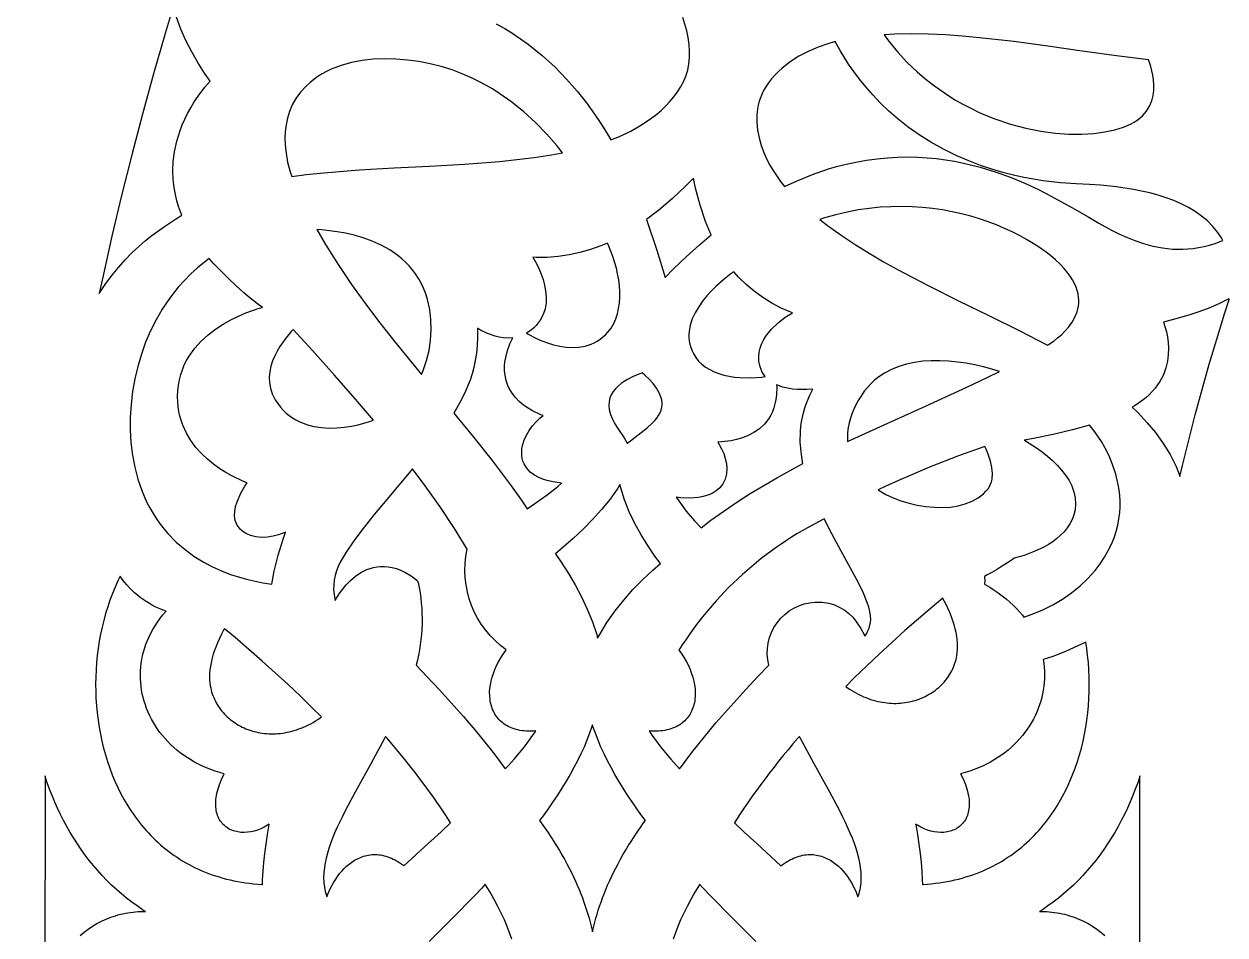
# Model space of a CAD drawing. Extents: x -340 to 340, y -265 to 265.
# Drawn here: x -291.2 to -225.8, y 45.4 to 95 of the extents above; entities that cross this region are included whole.
import ezdxf

# ---------------------------------------------------------------- set-up
doc = ezdxf.new("R2010")
doc.units = 0
doc.layers.add('LAYER_1', color=18, linetype='CONTINUOUS')

msp = doc.modelspace()

# ---------------------------------------------------------------- linework, layer by layer
at = {"layer": 'LAYER_1'}
for points in [[(-340, 65), (-340, -265), (340, -265), (340, 265), (-140, 265, 0.363604)], [(-266.944, 56.946), (-266.629, 56.573), (-266.318, 56.196), (-266.011, 55.815), (-265.708, 55.429), (-265.409, 55.04), (-265.114, 54.646), (-264.968, 54.445), (-264.798, 54.628), (-264.486, 54.978), (-264.194, 55.318), (-263.926, 55.648), (-263.681, 55.966), (-263.459, 56.274), (-263.359, 56.423), (-263.305, 56.507), (-263.44, 56.499), (-263.57, 56.495), (-263.696, 56.496), (-263.819, 56.501), (-263.939, 56.51), (-264.055, 56.524), (-264.168, 56.542), (-264.277, 56.564), (-264.383, 56.591), (-264.485, 56.621), (-264.584, 56.656), (-264.679, 56.694), (-264.771, 56.736), (-264.86, 56.782), (-264.944, 56.832), (-265.025, 56.885), (-265.102, 56.942), (-265.175, 57.002), (-265.244, 57.066), (-265.31, 57.132), (-265.371, 57.202), (-265.429, 57.275), (-265.482, 57.35), (-265.532, 57.428), (-265.577, 57.508), (-265.618, 57.59), (-265.656, 57.675), (-265.689, 57.761), (-265.719, 57.85), (-265.744, 57.94), (-265.766, 58.032), (-265.784, 58.125), (-265.799, 58.222), (-265.816, 58.413), (-265.818, 58.611), (-265.806, 58.812), (-265.78, 59.017), (-265.74, 59.224), (-265.686, 59.433), (-265.618, 59.643), (-265.537, 59.854), (-265.443, 60.065), (-265.335, 60.274), (-265.215, 60.483), (-265.081, 60.689), (-264.934, 60.893), (-264.913, 60.92, -0.300674), (-267.048, 66.407), (-267.74, 67.531), (-268.513, 68.698), (-269.321, 69.843), (-270.009, 70.767), (-271.418, 69.103), (-272.099, 68.283), (-272.699, 67.534), (-273.212, 66.854), (-273.63, 66.241), (-273.948, 65.695), (-274.065, 65.451), (-274.155, 65.223), (-274.227, 64.978), (-274.278, 64.723), (-274.306, 64.462), (-274.31, 64.199), (-274.29, 63.939), (-274.245, 63.685), (-274.225, 63.616), (-274.154, 63.742), (-274.007, 63.968), (-273.832, 64.208), (-273.626, 64.455), (-273.391, 64.697), (-273.125, 64.925), (-272.828, 65.127), (-272.5, 65.293), (-272.144, 65.408), (-271.949, 65.445), (-271.751, 65.465), (-271.546, 65.466), (-271.335, 65.447), (-271.118, 65.408), (-270.897, 65.347), (-270.67, 65.263), (-270.437, 65.154), (-270.092, 64.946), (-269.78, 64.709), (-269.705, 64.59, -0.116204), (-269.82, 60.083), (-269.229, 59.469), (-268.564, 58.763), (-268.234, 58.405), (-267.907, 58.045), (-267.583, 57.682), (-267.262, 57.315)], [(-248.095, 63.523), (-248.081, 63.523), (-247.712, 63.518), (-247.36, 63.463), (-247.039, 63.367), (-246.749, 63.236), (-246.489, 63.076), (-246.259, 62.895), (-246.058, 62.699), (-245.881, 62.493), (-245.608, 62.091), (-245.422, 61.727), (-245.396, 61.661), (-245.307, 61.802), (-245.229, 61.952), (-245.166, 62.107), (-245.118, 62.265), (-245.086, 62.423), (-245.073, 62.58), (-245.081, 62.781), (-245.117, 63.002), (-245.179, 63.245), (-245.266, 63.507), (-245.514, 64.099), (-245.844, 64.765), (-246.697, 66.334), (-247.189, 67.235), (-247.615, 68.045, 0.138756), (-255.517, 60.902), (-255.509, 60.893), (-255.363, 60.689), (-255.229, 60.483), (-255.108, 60.275), (-255.001, 60.065), (-254.906, 59.854), (-254.825, 59.643), (-254.758, 59.433), (-254.704, 59.224), (-254.664, 59.017), (-254.637, 58.813), (-254.625, 58.611), (-254.628, 58.413), (-254.645, 58.222), (-254.659, 58.125), (-254.677, 58.032), (-254.699, 57.94), (-254.725, 57.85), (-254.754, 57.762), (-254.788, 57.675), (-254.825, 57.59), (-254.866, 57.508), (-254.912, 57.428), (-254.961, 57.35), (-255.015, 57.275), (-255.072, 57.202), (-255.134, 57.133), (-255.199, 57.066), (-255.268, 57.003), (-255.342, 56.942), (-255.419, 56.885), (-255.499, 56.832), (-255.584, 56.782), (-255.672, 56.736), (-255.764, 56.694), (-255.859, 56.656), (-255.958, 56.621), (-256.061, 56.591), (-256.167, 56.565), (-256.276, 56.542), (-256.389, 56.524), (-256.505, 56.511), (-256.624, 56.501), (-256.747, 56.496), (-256.874, 56.495), (-257.003, 56.499), (-257.139, 56.507), (-257.085, 56.423), (-256.984, 56.274), (-256.762, 55.966), (-256.517, 55.647), (-256.249, 55.318), (-255.958, 54.978), (-255.645, 54.628), (-255.476, 54.445), (-255.33, 54.646), (-255.035, 55.04), (-254.736, 55.429), (-254.432, 55.815), (-254.125, 56.196), (-253.814, 56.573), (-253.499, 56.946), (-253.181, 57.315), (-252.86, 57.682), (-252.536, 58.045), (-252.209, 58.405), (-251.88, 58.763), (-251.214, 59.469), (-250.622, 60.084, -0.473499)], [(-278.057, 49.842), (-277.992, 50.35), (-277.912, 50.872), (-277.818, 51.409), (-277.813, 51.438), (-277.91, 51.375), (-278.092, 51.273), (-278.276, 51.187), (-278.459, 51.115), (-278.643, 51.06), (-278.825, 51.019), (-279.005, 50.994), (-279.18, 50.984), (-279.269, 50.985), (-279.355, 50.99), (-279.44, 50.999), (-279.524, 51.012), (-279.606, 51.028), (-279.687, 51.049), (-279.766, 51.073), (-279.843, 51.102), (-279.918, 51.135), (-279.991, 51.171), (-280.061, 51.212), (-280.129, 51.257), (-280.194, 51.305), (-280.256, 51.358), (-280.315, 51.415), (-280.371, 51.475), (-280.423, 51.539), (-280.472, 51.607), (-280.517, 51.679), (-280.558, 51.753), (-280.594, 51.832), (-280.627, 51.913), (-280.655, 51.998), (-280.679, 52.085), (-280.698, 52.176), (-280.713, 52.27), (-280.723, 52.366), (-280.729, 52.465), (-280.73, 52.567), (-280.726, 52.671), (-280.717, 52.778), (-280.704, 52.888), (-280.686, 53), (-280.662, 53.115), (-280.634, 53.233), (-280.6, 53.353), (-280.561, 53.475), (-280.517, 53.601), (-280.467, 53.728), (-280.412, 53.859), (-280.352, 53.992), (-280.285, 54.128), (-280.261, 54.174), (-280.512, 54.244), (-280.757, 54.321), (-280.996, 54.406), (-281.228, 54.498), (-281.453, 54.597), (-281.672, 54.703), (-281.885, 54.815), (-282.091, 54.934), (-282.29, 55.059), (-282.482, 55.191), (-282.668, 55.327), (-282.846, 55.47), (-283.018, 55.617), (-283.182, 55.77), (-283.338, 55.928), (-283.488, 56.09), (-283.63, 56.257), (-283.764, 56.428), (-283.891, 56.603), (-284.011, 56.782), (-284.122, 56.965), (-284.226, 57.151), (-284.321, 57.34), (-284.409, 57.532), (-284.489, 57.726), (-284.56, 57.924), (-284.623, 58.123), (-284.678, 58.324), (-284.725, 58.528), (-284.762, 58.733), (-284.792, 58.939), (-284.812, 59.146), (-284.824, 59.354), (-284.827, 59.563), (-284.822, 59.773), (-284.807, 59.982), (-284.783, 60.192), (-284.75, 60.401), (-284.708, 60.61), (-284.657, 60.818), (-284.596, 61.025), (-284.526, 61.231), (-284.447, 61.436), (-284.358, 61.639), (-284.259, 61.84), (-284.151, 62.039), (-284.033, 62.235), (-283.905, 62.429), (-283.768, 62.62), (-283.621, 62.809), (-283.464, 62.993), (-283.434, 63.025, -0.16189), (-285.932, 64.929), (-286.054, 64.679), (-286.208, 64.335), (-286.351, 63.985), (-286.485, 63.628), (-286.608, 63.266), (-286.72, 62.899), (-286.822, 62.527), (-286.914, 62.151), (-286.995, 61.772), (-287.065, 61.389), (-287.125, 61.004), (-287.175, 60.616), (-287.213, 60.227), (-287.241, 59.836), (-287.259, 59.444), (-287.265, 59.052), (-287.261, 58.66), (-287.246, 58.268), (-287.22, 57.877), (-287.183, 57.488), (-287.135, 57.1), (-287.077, 56.715), (-287.007, 56.333), (-286.927, 55.953), (-286.835, 55.578), (-286.733, 55.206), (-286.619, 54.84), (-286.495, 54.478), (-286.359, 54.122), (-286.213, 53.771), (-286.055, 53.427), (-285.887, 53.09), (-285.707, 52.76), (-285.515, 52.438), (-285.416, 52.28), (-285.314, 52.124), (-285.209, 51.971), (-285.101, 51.819), (-284.99, 51.67), (-284.876, 51.523), (-284.76, 51.378), (-284.641, 51.236), (-284.519, 51.096), (-284.394, 50.959), (-284.266, 50.824), (-284.136, 50.692), (-284.003, 50.563), (-283.867, 50.436), (-283.728, 50.313), (-283.586, 50.192), (-283.442, 50.074), (-283.294, 49.959), (-283.144, 49.846), (-282.991, 49.737), (-282.835, 49.631), (-282.676, 49.529), (-282.514, 49.429), (-282.35, 49.333), (-282.182, 49.24), (-282.012, 49.15), (-281.839, 49.064), (-281.662, 48.981), (-281.483, 48.902), (-281.301, 48.826), (-281.116, 48.754), (-280.928, 48.686), (-280.737, 48.621), (-280.544, 48.561), (-280.347, 48.504), (-280.147, 48.451), (-279.944, 48.402), (-279.738, 48.357), (-279.53, 48.316), (-279.318, 48.279), (-279.103, 48.247), (-278.885, 48.219), (-278.664, 48.195), (-278.44, 48.175), (-278.213, 48.16), (-278.183, 48.159), (-278.175, 48.404), (-278.149, 48.869), (-278.11, 49.348)]]:
    msp.add_lwpolyline(points, format="xyb", close=True, dxfattribs=at)
for points in [[(-283.041, 95.926), (-283.483, 94.461), (-284.115, 92.27), (-284.721, 90.072), (-285.3, 87.866), (-285.854, 85.654), (-286.38, 83.436), (-286.88, 81.211), (-287.07, 80.311), (-286.746, 80.807), (-286.391, 81.293), (-286.027, 81.742), (-285.659, 82.156), (-285.289, 82.534), (-284.92, 82.881), (-284.556, 83.196), (-284.198, 83.483), (-283.525, 83.971), (-282.921, 84.363), (-282.567, 84.576), (-282.585, 84.617), (-282.749, 85.052), (-282.839, 85.353), (-282.922, 85.699), (-282.992, 86.09), (-283.04, 86.523), (-283.057, 86.994), (-283.037, 87.5), (-282.972, 88.037), (-282.852, 88.602), (-282.671, 89.189), (-282.554, 89.493), (-282.419, 89.8), (-282.266, 90.111), (-282.092, 90.426), (-281.897, 90.744), (-281.679, 91.065), (-281.319, 91.541), (-281.036, 91.878), (-281.331, 92.307), (-281.695, 92.882), (-282.035, 93.475), (-282.347, 94.085), (-282.626, 94.709), (-282.866, 95.349)], [(-265.458, 94.994), (-264.998, 94.736), (-264.556, 94.465), (-264.131, 94.181), (-263.724, 93.886), (-263.333, 93.583), (-262.958, 93.27), (-262.261, 92.633), (-261.628, 91.982), (-261.06, 91.332), (-260.553, 90.696), (-260.109, 90.084), (-259.724, 89.509), (-259.398, 88.984), (-259.218, 88.673), (-258.753, 88.857), (-258.142, 89.15), (-257.55, 89.489), (-256.986, 89.874), (-256.722, 90.082), (-256.468, 90.301), (-256.228, 90.532), (-256.002, 90.773), (-255.792, 91.024), (-255.599, 91.285), (-255.425, 91.557), (-255.271, 91.837), (-255.136, 92.15), (-255.037, 92.475), (-254.972, 92.812), (-254.939, 93.16), (-254.936, 93.516), (-254.962, 93.879), (-255.014, 94.245), (-255.092, 94.614), (-255.192, 94.982), (-255.312, 95.347)], [(-225.582, 80.034), (-226.094, 79.77), (-226.622, 79.537), (-227.161, 79.333), (-227.708, 79.151), (-228.261, 78.988), (-229.146, 78.76), (-229.046, 78.463), (-228.984, 78.226), (-228.929, 77.957), (-228.888, 77.659), (-228.869, 77.337), (-228.877, 76.994), (-228.921, 76.637), (-229.008, 76.27), (-229.144, 75.897), (-229.337, 75.526), (-229.592, 75.165), (-229.748, 74.985), (-229.919, 74.811), (-230.11, 74.642), (-230.32, 74.477), (-230.687, 74.23), (-230.839, 74.14), (-230.527, 73.828), (-230.041, 73.302), (-229.579, 72.746), (-229.153, 72.161), (-228.775, 71.551), (-228.606, 71.232), (-228.454, 70.909), (-228.32, 70.578), (-228.246, 70.36), (-228.109, 70.949), (-227.768, 72.335), (-227.411, 73.718), (-227.039, 75.096), (-226.65, 76.47), (-226.245, 77.839), (-225.825, 79.204), (-225.553, 80.051)], [(-288.116, 45.385), (-287.897, 45.562), (-287.67, 45.727), (-287.437, 45.88), (-287.197, 46.021), (-286.952, 46.15), (-286.701, 46.265), (-286.445, 46.366), (-286.314, 46.413), (-286.182, 46.455), (-286.05, 46.494), (-285.916, 46.53), (-285.781, 46.562), (-285.644, 46.59), (-285.507, 46.615), (-285.369, 46.636), (-285.23, 46.653), (-285.09, 46.667), (-284.949, 46.677), (-284.807, 46.683), (-284.664, 46.685), (-284.553, 46.684), (-284.709, 46.781), (-285.008, 46.982), (-285.3, 47.192), (-285.585, 47.411), (-285.863, 47.639), (-286.135, 47.876), (-286.399, 48.121), (-286.657, 48.375), (-286.907, 48.636), (-287.151, 48.906), (-287.387, 49.182), (-287.615, 49.466), (-287.837, 49.757), (-288.051, 50.054), (-288.257, 50.358), (-288.456, 50.668), (-288.648, 50.984), (-288.831, 51.305), (-289.008, 51.632), (-289.176, 51.964), (-289.336, 52.301), (-289.489, 52.642), (-289.633, 52.988), (-289.77, 53.338), (-289.898, 53.692), (-290.018, 54.049), (-290.021, 54.059), (-290.022, 42.713)], [(-230.422, 42.713), (-230.422, 54.06), (-230.425, 54.05), (-230.545, 53.693), (-230.673, 53.339), (-230.81, 52.989), (-230.955, 52.643), (-231.107, 52.301), (-231.267, 51.964), (-231.436, 51.632), (-231.612, 51.306), (-231.796, 50.984), (-231.987, 50.668), (-232.186, 50.358), (-232.393, 50.054), (-232.607, 49.757), (-232.828, 49.466), (-233.057, 49.182), (-233.293, 48.906), (-233.536, 48.636), (-233.786, 48.375), (-234.044, 48.121), (-234.308, 47.876), (-234.58, 47.639), (-234.858, 47.411), (-235.143, 47.192), (-235.435, 46.982), (-235.734, 46.781), (-235.89, 46.684), (-235.779, 46.685), (-235.637, 46.683), (-235.495, 46.677), (-235.354, 46.667), (-235.213, 46.653), (-235.074, 46.636), (-234.936, 46.615), (-234.799, 46.59), (-234.663, 46.562), (-234.528, 46.53), (-234.394, 46.494), (-234.261, 46.455), (-234.129, 46.413), (-233.998, 46.366), (-233.742, 46.265), (-233.491, 46.149), (-233.246, 46.021), (-233.006, 45.88), (-232.773, 45.727), (-232.547, 45.561), (-232.327, 45.384)], [(-264.619, 45.185), (-264.736, 45.522), (-264.869, 45.868), (-265.019, 46.223), (-265.187, 46.587), (-265.372, 46.96), (-265.575, 47.341), (-265.797, 47.731), (-266.044, 48.139), (-266.056, 48.164), (-266.251, 47.955), (-266.65, 47.534), (-267.056, 47.113), (-267.468, 46.692), (-268.309, 45.848), (-269.119, 45.052)], [(-251.325, 45.052), (-252.135, 45.848), (-252.975, 46.692), (-253.387, 47.113), (-253.793, 47.534), (-254.192, 47.955), (-254.387, 48.165), (-254.4, 48.139), (-254.646, 47.731), (-254.868, 47.341), (-255.072, 46.96), (-255.257, 46.587), (-255.424, 46.223), (-255.574, 45.868), (-255.707, 45.522), (-255.824, 45.185)]]:
    msp.add_lwpolyline(points, dxfattribs=at)
for points in [[(-230.064, 90.247), (-229.899, 90.519), (-229.782, 90.8), (-229.707, 91.089), (-229.669, 91.38), (-229.663, 91.668), (-229.681, 91.947), (-229.719, 92.209), (-229.83, 92.671), (-229.94, 92.996), (-229.957, 93.036), (-231.703, 93.245), (-233.568, 93.503), (-235.431, 93.773), (-237.291, 94.027), (-239.151, 94.24), (-240.079, 94.324), (-241.007, 94.389), (-241.935, 94.43), (-242.862, 94.446), (-243.789, 94.433), (-244.35, 94.405), (-244.112, 94.076), (-243.626, 93.477), (-243.106, 92.91), (-242.549, 92.38), (-242.14, 92.031), (-241.724, 91.703), (-241.304, 91.397), (-240.881, 91.113), (-240.455, 90.848), (-240.027, 90.604), (-239.598, 90.379), (-239.168, 90.174), (-238.74, 89.986), (-238.314, 89.818), (-237.464, 89.53), (-236.632, 89.308), (-235.821, 89.147), (-235.039, 89.043), (-234.291, 88.991), (-233.586, 88.988), (-232.929, 89.029), (-232.327, 89.109), (-231.789, 89.223), (-231.32, 89.368), (-230.927, 89.537), (-230.74, 89.64), (-230.571, 89.751), (-230.42, 89.868), (-230.288, 89.987)], [(-238.481, 87.079), (-239.099, 87.288), (-239.734, 87.532), (-240.385, 87.813), (-241.12, 88.173), (-241.806, 88.557), (-242.443, 88.96), (-243.034, 89.378), (-243.58, 89.808), (-244.082, 90.245), (-244.543, 90.685), (-244.963, 91.126), (-245.346, 91.562), (-245.691, 91.989), (-246.002, 92.405), (-246.28, 92.806), (-246.741, 93.541), (-247.011, 94.025), (-247.406, 93.914), (-247.945, 93.725), (-248.472, 93.498), (-248.98, 93.234), (-249.458, 92.931), (-249.902, 92.588), (-250.104, 92.404), (-250.297, 92.209), (-250.476, 92.004), (-250.64, 91.788), (-250.783, 91.574), (-250.905, 91.358), (-251.009, 91.142), (-251.094, 90.925), (-251.163, 90.708), (-251.215, 90.494), (-251.276, 90.056), (-251.282, 89.625), (-251.24, 89.199), (-251.157, 88.782), (-251.039, 88.377), (-250.893, 87.987), (-250.725, 87.618), (-250.543, 87.271), (-250.355, 86.953), (-249.983, 86.408), (-249.764, 86.133), (-249.085, 86.452), (-248.238, 86.801), (-247.373, 87.101), (-246.932, 87.231), (-246.488, 87.345), (-245.893, 87.474), (-245.307, 87.576), (-244.731, 87.654), (-244.166, 87.707), (-243.611, 87.738), (-243.066, 87.748), (-242.533, 87.737), (-242.01, 87.707), (-241.499, 87.659), (-240.999, 87.594), (-240.51, 87.515), (-240.032, 87.42), (-239.115, 87.195), (-238.246, 86.928), (-237.427, 86.629), (-236.66, 86.308), (-235.945, 85.975), (-235.283, 85.638), (-234.131, 84.999), (-233.209, 84.466), (-232.664, 84.15), (-231.97, 83.766), (-231.577, 83.568), (-231.152, 83.375), (-230.699, 83.195), (-230.221, 83.034), (-229.719, 82.9), (-229.196, 82.799), (-228.653, 82.739), (-228.091, 82.727), (-227.808, 82.741), (-227.518, 82.769), (-227.226, 82.813), (-226.929, 82.874), (-226.63, 82.951), (-226.328, 83.047), (-226.022, 83.162), (-225.913, 83.209), (-225.988, 83.341), (-226.19, 83.643), (-226.455, 83.968), (-226.749, 84.264), (-227.07, 84.534), (-227.416, 84.779), (-227.786, 85), (-228.175, 85.199), (-228.582, 85.376), (-229.003, 85.533), (-229.437, 85.67), (-229.88, 85.79), (-230.33, 85.894), (-230.781, 85.982), (-231.689, 86.119), (-232.576, 86.211), (-233.176, 86.248), (-233.902, 86.286), (-234.746, 86.348), (-235.696, 86.455), (-236.209, 86.533), (-236.745, 86.632), (-237.303, 86.754), (-237.882, 86.902)], [(-262.726, 89.015), (-263.323, 89.625), (-263.954, 90.199), (-264.617, 90.733), (-265.311, 91.224), (-265.666, 91.449), (-266.03, 91.662), (-266.399, 91.861), (-266.774, 92.046), (-267.306, 92.277), (-267.866, 92.483), (-268.45, 92.664), (-269.052, 92.816), (-269.668, 92.937), (-270.292, 93.025), (-270.919, 93.078), (-271.543, 93.093), (-272.159, 93.068), (-272.762, 93), (-273.346, 92.889), (-273.906, 92.732), (-274.44, 92.526), (-274.692, 92.406), (-274.936, 92.272), (-275.171, 92.125), (-275.396, 91.966), (-275.61, 91.792), (-275.812, 91.607), (-276.114, 91.275), (-276.361, 90.932), (-276.559, 90.579), (-276.712, 90.219), (-276.825, 89.855), (-276.901, 89.49), (-276.945, 89.126), (-276.96, 88.769), (-276.951, 88.42), (-276.921, 88.086), (-276.814, 87.463), (-276.674, 86.937), (-276.587, 86.683), (-275.798, 86.787), (-274.843, 86.89), (-272.929, 87.046), (-271.013, 87.158), (-269.097, 87.253), (-267.186, 87.36), (-265.283, 87.506), (-264.337, 87.603), (-263.394, 87.72), (-262.455, 87.86), (-261.845, 87.969), (-262.165, 88.376)], [(-254.368, 85.133), (-254.614, 86.043), (-254.731, 86.592), (-255.154, 86.161), (-255.87, 85.489), (-256.615, 84.85), (-257.275, 84.337), (-256.722, 82.672), (-256.273, 81.18), (-255.826, 81.634), (-255.122, 82.313), (-254.398, 82.971), (-253.769, 83.509), (-253.896, 83.802), (-254.069, 84.242)], [(-241.715, 84.942), (-242.265, 85.001), (-242.826, 85.038), (-243.396, 85.053), (-243.975, 85.044), (-244.561, 85.011), (-245.155, 84.952), (-245.756, 84.866), (-246.361, 84.751), (-246.972, 84.607), (-247.586, 84.432), (-247.852, 84.343), (-247.427, 84.015), (-246.687, 83.489), (-245.931, 82.987), (-245.159, 82.506), (-244.373, 82.044), (-243.576, 81.599), (-241.952, 80.746), (-240.304, 79.926), (-238.645, 79.118), (-236.991, 78.299), (-235.459, 77.502), (-235.405, 77.534), (-235.092, 77.749), (-234.902, 77.899), (-234.698, 78.076), (-234.493, 78.28), (-234.296, 78.508), (-234.117, 78.758), (-233.964, 79.028), (-233.847, 79.318), (-233.772, 79.63), (-233.755, 79.786), (-233.75, 79.952), (-233.761, 80.122), (-233.788, 80.298), (-233.832, 80.479), (-233.895, 80.666), (-233.979, 80.859), (-234.084, 81.057), (-234.217, 81.266), (-234.378, 81.481), (-234.567, 81.701), (-234.783, 81.925), (-235.025, 82.151), (-235.292, 82.378), (-235.583, 82.603), (-235.898, 82.827), (-236.235, 83.047), (-236.593, 83.262), (-236.973, 83.47), (-237.372, 83.672), (-237.79, 83.864), (-238.226, 84.047), (-238.68, 84.219), (-239.15, 84.378), (-239.635, 84.523), (-240.135, 84.653), (-240.649, 84.767), (-241.176, 84.864)], [(-272.212, 83.167), (-272.703, 83.345), (-273.192, 83.487), (-273.67, 83.598), (-274.126, 83.68), (-274.948, 83.779), (-275.218, 83.795), (-274.755, 82.988), (-274.067, 81.888), (-273.34, 80.811), (-272.58, 79.753), (-271.793, 78.713), (-270.985, 77.688), (-269.531, 75.918), (-269.433, 76.135), (-269.252, 76.664), (-269.118, 77.213), (-269.033, 77.774), (-268.998, 78.339), (-269.013, 78.903), (-269.08, 79.456), (-269.2, 79.994), (-269.298, 80.305), (-269.413, 80.6), (-269.544, 80.877), (-269.689, 81.137), (-269.847, 81.381), (-270.018, 81.61), (-270.201, 81.824), (-270.395, 82.023), (-270.598, 82.209), (-270.808, 82.38), (-271.257, 82.69), (-271.727, 82.95)], [(-263.812, 78.15), (-263.754, 78.115), (-263.26, 77.862), (-262.974, 77.739), (-262.665, 77.626), (-262.339, 77.527), (-262.002, 77.449), (-261.657, 77.398), (-261.309, 77.379), (-260.963, 77.396), (-260.623, 77.456), (-260.288, 77.563), (-260.131, 77.633), (-259.973, 77.719), (-259.818, 77.819), (-259.668, 77.935), (-259.521, 78.067), (-259.381, 78.215), (-259.209, 78.437), (-259.067, 78.677), (-258.951, 78.934), (-258.861, 79.209), (-258.796, 79.497), (-258.754, 79.797), (-258.734, 80.107), (-258.735, 80.423), (-258.756, 80.744), (-258.795, 81.067), (-258.851, 81.388), (-258.922, 81.705), (-259.106, 82.323), (-259.331, 82.897), (-259.41, 83.064), (-259.77, 82.91), (-260.333, 82.709), (-260.91, 82.543), (-261.498, 82.414), (-262.092, 82.326), (-262.69, 82.281), (-263.288, 82.281), (-263.461, 82.296), (-263.244, 81.908), (-263.123, 81.651), (-263.01, 81.376), (-262.91, 81.083), (-262.828, 80.778), (-262.77, 80.462), (-262.743, 80.139), (-262.751, 79.814), (-262.803, 79.489), (-262.905, 79.171), (-263.063, 78.866), (-263.278, 78.583), (-263.414, 78.445), (-263.566, 78.317)], [(-283.543, 67.499), (-283.328, 67.249), (-282.875, 66.786), (-282.401, 66.378), (-281.912, 66.021), (-281.413, 65.711), (-280.91, 65.444), (-280.41, 65.217), (-279.918, 65.027), (-279.44, 64.871), (-278.985, 64.745), (-278.156, 64.569), (-277.673, 64.5), (-277.539, 65.2), (-277.322, 66.083), (-277.063, 66.954), (-276.931, 67.336), (-277.016, 67.297), (-277.308, 67.189), (-277.61, 67.106), (-277.919, 67.054), (-278.23, 67.039), (-278.54, 67.068), (-278.838, 67.146), (-279.005, 67.214), (-279.151, 67.293), (-279.28, 67.382), (-279.396, 67.485), (-279.563, 67.705), (-279.664, 67.955), (-279.703, 68.215), (-279.694, 68.476), (-279.646, 68.733), (-279.569, 68.987), (-279.366, 69.446), (-279.141, 69.835), (-279.018, 70.015), (-279.251, 70.104), (-279.847, 70.388), (-280.176, 70.573), (-280.511, 70.784), (-280.848, 71.025), (-281.18, 71.297), (-281.501, 71.601), (-281.803, 71.938), (-282.079, 72.309), (-282.321, 72.716), (-282.522, 73.159), (-282.674, 73.636), (-282.73, 73.892), (-282.771, 74.155), (-282.796, 74.427), (-282.804, 74.708), (-282.793, 75.024), (-282.76, 75.328), (-282.707, 75.621), (-282.635, 75.902), (-282.546, 76.171), (-282.44, 76.428), (-282.318, 76.673), (-282.181, 76.909), (-281.875, 77.34), (-281.526, 77.729), (-281.145, 78.076), (-280.742, 78.383), (-280.325, 78.653), (-279.905, 78.887), (-279.489, 79.088), (-279.084, 79.259), (-278.356, 79.512), (-278.191, 79.556), (-278.311, 79.646), (-278.757, 79.998), (-279.192, 80.362), (-279.618, 80.739), (-280.033, 81.128), (-280.436, 81.527), (-280.829, 81.937), (-281.086, 82.221), (-281.34, 82.032), (-281.72, 81.717), (-282.086, 81.382), (-282.434, 81.028), (-282.765, 80.657), (-283.078, 80.271), (-283.37, 79.871), (-283.642, 79.46), (-283.975, 78.888), (-284.276, 78.287), (-284.543, 77.661), (-284.775, 77.013), (-284.972, 76.348), (-285.133, 75.669), (-285.255, 74.98), (-285.339, 74.285), (-285.383, 73.588), (-285.386, 72.893), (-285.347, 72.205), (-285.266, 71.526), (-285.14, 70.861), (-284.97, 70.214), (-284.755, 69.589), (-284.492, 68.987), (-284.323, 68.658), (-284.142, 68.345), (-283.951, 68.047), (-283.751, 67.765)], [(-250.816, 75.798), (-250.983, 76.04), (-251.102, 76.322), (-251.167, 76.643), (-251.175, 76.884), (-251.15, 77.119), (-251.095, 77.348), (-251.013, 77.569), (-250.908, 77.783), (-250.781, 77.988), (-250.637, 78.184), (-250.475, 78.374), (-250.119, 78.717), (-249.725, 79.021), (-249.335, 79.265), (-249.417, 79.293), (-249.946, 79.521), (-250.458, 79.79), (-250.95, 80.096), (-251.419, 80.437), (-251.861, 80.81), (-252.273, 81.212), (-252.526, 81.501), (-252.695, 81.383), (-253.048, 81.107), (-253.505, 80.701), (-253.747, 80.459), (-253.99, 80.191), (-254.224, 79.902), (-254.44, 79.595), (-254.631, 79.274), (-254.787, 78.942), (-254.901, 78.601), (-254.967, 78.252), (-254.979, 78.081), (-254.977, 77.907), (-254.96, 77.731), (-254.925, 77.555), (-254.874, 77.378), (-254.803, 77.2), (-254.713, 77.02), (-254.603, 76.842), (-254.446, 76.642), (-254.267, 76.466), (-254.065, 76.31), (-253.842, 76.174), (-253.6, 76.058), (-253.342, 75.96), (-253.07, 75.88), (-252.786, 75.818), (-252.494, 75.773), (-252.199, 75.744), (-251.595, 75.73), (-251.004, 75.769)], [(-275.467, 77.215), (-276.518, 78.359), (-276.617, 78.249), (-276.92, 77.882), (-277.237, 77.431), (-277.385, 77.184), (-277.52, 76.921), (-277.635, 76.646), (-277.727, 76.362), (-277.789, 76.07), (-277.818, 75.773), (-277.807, 75.47), (-277.753, 75.164), (-277.65, 74.854), (-277.49, 74.537), (-277.356, 74.33), (-277.211, 74.14), (-277.058, 73.967), (-276.896, 73.811), (-276.727, 73.671), (-276.552, 73.547), (-276.369, 73.437), (-276.184, 73.343), (-275.791, 73.188), (-275.385, 73.082), (-274.97, 73.02), (-274.552, 72.995), (-274.137, 73.003), (-273.733, 73.04), (-273.345, 73.098), (-272.983, 73.173), (-272.35, 73.353), (-272.145, 73.433), (-273.113, 74.567), (-274.282, 75.898)], [(-264.65, 69.852), (-264.146, 69.151), (-263.769, 68.605), (-263.306, 68.918), (-262.692, 69.355), (-262.105, 69.819), (-261.9, 70), (-261.915, 70.001), (-262.369, 70.065), (-262.623, 70.121), (-262.881, 70.198), (-263.135, 70.3), (-263.38, 70.432), (-263.605, 70.598), (-263.8, 70.804), (-263.948, 71.048), (-264.006, 71.194), (-264.046, 71.345), (-264.069, 71.506), (-264.074, 71.676), (-264.061, 71.855), (-264.029, 72.046), (-263.945, 72.335), (-263.82, 72.61), (-263.664, 72.868), (-263.481, 73.11), (-263.279, 73.335), (-263.06, 73.544), (-262.898, 73.673), (-263.037, 73.723), (-263.478, 73.93), (-263.723, 74.073), (-263.968, 74.243), (-264.208, 74.443), (-264.433, 74.676), (-264.635, 74.943), (-264.803, 75.248), (-264.927, 75.589), (-264.998, 75.964), (-265.011, 76.172), (-265.007, 76.384), (-264.986, 76.605), (-264.946, 76.837), (-264.848, 77.21), (-264.717, 77.574), (-264.563, 77.902), (-264.813, 77.888), (-265.057, 77.902), (-265.294, 77.939), (-265.525, 77.995), (-265.944, 78.147), (-266.314, 78.33), (-266.486, 78.44), (-266.48, 78.375), (-266.473, 77.921), (-266.492, 77.486), (-266.535, 77.07), (-266.599, 76.674), (-266.681, 76.298), (-266.778, 75.941), (-266.888, 75.604), (-267.129, 74.996), (-267.385, 74.469), (-267.767, 73.8), (-266.761, 72.577), (-265.689, 71.228)], [(-241.314, 76.66), (-241.784, 76.658), (-242.246, 76.628), (-242.696, 76.568), (-243.133, 76.476), (-243.552, 76.349), (-243.953, 76.186), (-244.332, 75.985), (-244.689, 75.742), (-244.885, 75.58), (-245.075, 75.4), (-245.255, 75.205), (-245.425, 74.996), (-245.583, 74.775), (-245.729, 74.544), (-245.862, 74.303), (-245.981, 74.054), (-246.085, 73.8), (-246.173, 73.541), (-246.243, 73.28), (-246.297, 73.017), (-246.332, 72.755), (-246.347, 72.494), (-246.344, 72.257), (-244.349, 73.169), (-242.091, 74.183), (-239.844, 75.213), (-238.73, 75.745), (-238.069, 76.073), (-238.482, 76.203), (-238.94, 76.323), (-239.408, 76.429), (-239.883, 76.518), (-240.36, 76.587), (-240.838, 76.636)], [(-256.448, 74.515), (-256.479, 74.639), (-256.584, 74.903), (-256.734, 75.16), (-256.922, 75.411), (-257.137, 75.649), (-257.366, 75.871), (-257.514, 75.999), (-257.65, 75.951), (-257.967, 75.82), (-258.321, 75.64), (-258.496, 75.534), (-258.666, 75.413), (-258.826, 75.28), (-258.971, 75.136), (-259.096, 74.979), (-259.199, 74.811), (-259.275, 74.631), (-259.322, 74.438), (-259.336, 74.227), (-259.313, 73.998), (-259.244, 73.736), (-259.136, 73.481), (-258.998, 73.229), (-258.839, 72.975), (-258.497, 72.454), (-258.335, 72.176), (-258.322, 72.147), (-258.232, 72.236), (-257.905, 72.506), (-257.25, 73.015), (-256.958, 73.274), (-256.832, 73.405), (-256.72, 73.541), (-256.623, 73.68), (-256.544, 73.825), (-256.484, 73.977), (-256.443, 74.138), (-256.429, 74.263), (-256.431, 74.388)], [(-250.197, 75.35), (-250.192, 75.235), (-250.209, 74.798), (-250.24, 74.545), (-250.289, 74.31), (-250.352, 74.091), (-250.43, 73.885), (-250.522, 73.695), (-250.628, 73.516), (-250.865, 73.209), (-251.139, 72.953), (-251.436, 72.746), (-251.747, 72.583), (-252.063, 72.459), (-252.376, 72.367), (-252.679, 72.303), (-253.21, 72.24), (-253.401, 72.234), (-253.32, 72.104), (-253.19, 71.86), (-253.078, 71.606), (-252.99, 71.342), (-252.932, 71.07), (-252.909, 70.792), (-252.929, 70.511), (-253.003, 70.217), (-253.125, 69.962), (-253.289, 69.748), (-253.486, 69.575), (-253.706, 69.44), (-253.943, 69.339), (-254.19, 69.267), (-254.446, 69.22), (-254.946, 69.185), (-255.416, 69.205), (-255.665, 69.237), (-255.528, 69.026), (-255.115, 68.474), (-254.664, 67.946), (-254.312, 67.566), (-253.773, 67.978), (-253.072, 68.48), (-252.357, 68.963), (-251.629, 69.427), (-250.892, 69.875), (-250.145, 70.308), (-248.766, 71.063), (-248.806, 71.27), (-248.869, 71.711), (-248.908, 72.227), (-248.901, 72.802), (-248.874, 73.112), (-248.827, 73.431), (-248.758, 73.759), (-248.665, 74.095), (-248.544, 74.436), (-248.393, 74.781), (-248.22, 75.111), (-248.545, 75.086), (-249.053, 75.092), (-249.326, 75.117), (-249.6, 75.161), (-249.871, 75.227), (-250.135, 75.32)], [(-238.482, 65.142), (-238.741, 64.997), (-238.886, 64.918), (-238.881, 64.892), (-238.868, 64.706), (-238.881, 64.517), (-238.886, 64.496), (-238.846, 64.474), (-238.598, 64.329), (-238.36, 64.178), (-238.132, 64.022), (-237.915, 63.861), (-237.708, 63.696), (-237.511, 63.526), (-237.324, 63.352), (-237.147, 63.175), (-236.98, 62.993), (-236.823, 62.809), (-236.734, 62.695), (-236.28, 62.861), (-235.71, 63.105), (-235.162, 63.381), (-234.639, 63.688), (-234.144, 64.027), (-233.682, 64.399), (-233.254, 64.805), (-232.864, 65.246), (-232.591, 65.606), (-232.352, 65.965), (-232.147, 66.322), (-231.974, 66.675), (-231.831, 67.025), (-231.716, 67.37), (-231.628, 67.711), (-231.563, 68.047), (-231.522, 68.378), (-231.502, 68.702), (-231.502, 69.02), (-231.519, 69.331), (-231.553, 69.634), (-231.601, 69.926), (-231.735, 70.49), (-231.908, 71.01), (-232.106, 71.482), (-232.316, 71.903), (-232.522, 72.263), (-232.878, 72.795), (-233.06, 73.026), (-233.166, 73.147), (-234.094, 72.895), (-235.154, 72.643), (-236.221, 72.425), (-236.727, 72.339), (-236.648, 72.295), (-236.048, 71.912), (-235.749, 71.697), (-235.461, 71.469), (-235.184, 71.228), (-234.924, 70.975), (-234.684, 70.71), (-234.468, 70.432), (-234.281, 70.142), (-234.128, 69.841), (-234.013, 69.528), (-233.942, 69.205), (-233.921, 68.873), (-233.955, 68.537), (-234.021, 68.269), (-234.116, 68.017), (-234.237, 67.78), (-234.382, 67.558), (-234.55, 67.35), (-234.737, 67.157), (-234.943, 66.978), (-235.164, 66.811), (-235.399, 66.658), (-235.65, 66.515), (-236.174, 66.268), (-236.732, 66.063), (-237.27, 65.909), (-237.357, 65.848), (-237.569, 65.703), (-237.785, 65.562), (-238.007, 65.422), (-238.238, 65.283)], [(-238.479, 70.847), (-238.551, 71.187), (-238.658, 71.525), (-238.79, 71.849), (-238.862, 71.995), (-240.297, 71.482), (-241.879, 70.864), (-243.442, 70.196), (-244.213, 69.843), (-244.664, 69.626), (-244.614, 69.592), (-244.246, 69.387), (-243.849, 69.202), (-243.428, 69.042), (-242.99, 68.907), (-242.54, 68.8), (-242.084, 68.724), (-241.628, 68.68), (-241.179, 68.67), (-240.742, 68.697), (-240.323, 68.762), (-239.927, 68.865), (-239.562, 69.009), (-239.227, 69.196), (-239.078, 69.302), (-238.936, 69.421), (-238.805, 69.552), (-238.687, 69.692), (-238.609, 69.809), (-238.548, 69.933), (-238.502, 70.067), (-238.472, 70.205), (-238.45, 70.518)], [(-262.23, 66.142), (-261.924, 65.698), (-261.532, 65.085), (-261.161, 64.453), (-260.816, 63.803), (-260.502, 63.136), (-260.226, 62.453), (-259.991, 61.754), (-259.939, 61.552), (-259.83, 61.761), (-259.433, 62.414), (-258.995, 63.039), (-258.522, 63.636), (-258.018, 64.206), (-257.489, 64.748), (-256.941, 65.261), (-256.522, 65.621), (-256.819, 66.022), (-257.211, 66.596), (-257.58, 67.189), (-257.918, 67.801), (-258.219, 68.432), (-258.476, 69.08), (-258.681, 69.741), (-258.724, 69.919), (-258.839, 69.73), (-259.263, 69.131), (-259.724, 68.559), (-260.216, 68.012), (-260.733, 67.487), (-261.268, 66.982)], [(-240.362, 60.782), (-240.348, 60.949), (-240.344, 61.121), (-240.349, 61.299), (-240.365, 61.483), (-240.391, 61.674), (-240.427, 61.87), (-240.474, 62.074), (-240.532, 62.283), (-240.601, 62.5), (-240.682, 62.723), (-240.775, 62.952), (-240.88, 63.189), (-240.996, 63.432), (-241.126, 63.683), (-241.151, 63.73), (-241.734, 63.244), (-242.483, 62.605), (-243.212, 61.968), (-243.923, 61.33), (-244.616, 60.692), (-245.292, 60.052), (-245.952, 59.41), (-246.434, 58.926), (-246.363, 58.875), (-246.236, 58.789), (-246.108, 58.708), (-245.98, 58.632), (-245.852, 58.561), (-245.723, 58.494), (-245.595, 58.431), (-245.466, 58.374), (-245.337, 58.321), (-245.208, 58.272), (-245.08, 58.227), (-244.951, 58.187), (-244.823, 58.151), (-244.696, 58.12), (-244.568, 58.092), (-244.441, 58.069), (-244.315, 58.05), (-244.189, 58.034), (-244.065, 58.023), (-243.94, 58.015), (-243.817, 58.012), (-243.695, 58.012), (-243.573, 58.016), (-243.453, 58.023), (-243.334, 58.034), (-243.216, 58.049), (-243.1, 58.067), (-242.984, 58.089), (-242.871, 58.114), (-242.758, 58.142), (-242.648, 58.174), (-242.539, 58.209), (-242.431, 58.247), (-242.326, 58.288), (-242.222, 58.333), (-242.121, 58.38), (-242.021, 58.43), (-241.924, 58.484), (-241.829, 58.54), (-241.736, 58.599), (-241.645, 58.661), (-241.557, 58.725), (-241.471, 58.793), (-241.388, 58.862), (-241.307, 58.935), (-241.229, 59.01), (-241.154, 59.087), (-241.082, 59.167), (-241.013, 59.249), (-240.946, 59.333), (-240.883, 59.42), (-240.823, 59.509), (-240.766, 59.6), (-240.712, 59.693), (-240.661, 59.789), (-240.614, 59.886), (-240.57, 59.986), (-240.53, 60.087), (-240.494, 60.19), (-240.461, 60.295), (-240.431, 60.402), (-240.406, 60.511), (-240.385, 60.62)], [(-277.593, 56.356), (-277.47, 56.36), (-277.346, 56.367), (-277.221, 56.379), (-277.095, 56.394), (-276.969, 56.413), (-276.842, 56.437), (-276.715, 56.464), (-276.587, 56.496), (-276.459, 56.532), (-276.331, 56.572), (-276.202, 56.616), (-276.073, 56.665), (-275.944, 56.718), (-275.816, 56.776), (-275.687, 56.838), (-275.559, 56.905), (-275.43, 56.977), (-275.302, 57.053), (-275.175, 57.134), (-275.048, 57.22), (-274.976, 57.271), (-275.459, 57.755), (-276.118, 58.397), (-276.794, 59.036), (-277.488, 59.674), (-278.198, 60.312), (-278.928, 60.949), (-279.676, 61.588), (-280.259, 62.074), (-280.285, 62.027), (-280.414, 61.776), (-280.531, 61.533), (-280.635, 61.296), (-280.728, 61.066), (-280.809, 60.843), (-280.878, 60.627), (-280.936, 60.417), (-280.983, 60.214), (-281.02, 60.017), (-281.046, 59.827), (-281.061, 59.643), (-281.067, 59.465), (-281.062, 59.292), (-281.049, 59.126), (-281.025, 58.964), (-281.004, 58.855), (-280.979, 58.746), (-280.95, 58.639), (-280.917, 58.534), (-280.88, 58.431), (-280.84, 58.329), (-280.796, 58.23), (-280.749, 58.133), (-280.699, 58.037), (-280.645, 57.944), (-280.588, 57.853), (-280.527, 57.764), (-280.464, 57.677), (-280.398, 57.593), (-280.328, 57.511), (-280.256, 57.431), (-280.181, 57.354), (-280.103, 57.279), (-280.022, 57.206), (-279.939, 57.137), (-279.853, 57.069), (-279.765, 57.005), (-279.675, 56.943), (-279.582, 56.884), (-279.486, 56.828), (-279.389, 56.774), (-279.289, 56.724), (-279.188, 56.677), (-279.084, 56.632), (-278.979, 56.591), (-278.872, 56.553), (-278.763, 56.518), (-278.652, 56.486), (-278.54, 56.458), (-278.426, 56.433), (-278.311, 56.411), (-278.194, 56.393), (-278.076, 56.378), (-277.957, 56.367), (-277.837, 56.36), (-277.716, 56.356)], [(-240.182, 54.174), (-240.158, 54.128), (-240.092, 53.992), (-240.031, 53.859), (-239.976, 53.728), (-239.926, 53.601), (-239.882, 53.475), (-239.843, 53.353), (-239.81, 53.233), (-239.781, 53.115), (-239.758, 53), (-239.739, 52.888), (-239.726, 52.778), (-239.717, 52.671), (-239.713, 52.567), (-239.714, 52.465), (-239.72, 52.366), (-239.73, 52.27), (-239.745, 52.176), (-239.764, 52.086), (-239.788, 51.998), (-239.816, 51.913), (-239.849, 51.832), (-239.886, 51.754), (-239.926, 51.679), (-239.971, 51.607), (-240.02, 51.539), (-240.072, 51.475), (-240.128, 51.415), (-240.187, 51.358), (-240.249, 51.305), (-240.314, 51.257), (-240.382, 51.212), (-240.452, 51.171), (-240.525, 51.135), (-240.6, 51.102), (-240.677, 51.073), (-240.756, 51.049), (-240.837, 51.028), (-240.919, 51.012), (-241.003, 50.999), (-241.088, 50.99), (-241.174, 50.985), (-241.263, 50.984), (-241.438, 50.994), (-241.618, 51.019), (-241.8, 51.06), (-241.984, 51.115), (-242.168, 51.187), (-242.351, 51.273), (-242.533, 51.375), (-242.631, 51.438), (-242.625, 51.409), (-242.531, 50.872), (-242.452, 50.35), (-242.386, 49.842), (-242.334, 49.348), (-242.294, 48.869), (-242.268, 48.404), (-242.26, 48.159), (-242.23, 48.16), (-242.003, 48.175), (-241.779, 48.195), (-241.558, 48.219), (-241.34, 48.247), (-241.125, 48.279), (-240.914, 48.316), (-240.705, 48.357), (-240.499, 48.402), (-240.296, 48.451), (-240.096, 48.504), (-239.899, 48.561), (-239.706, 48.621), (-239.515, 48.686), (-239.327, 48.754), (-239.142, 48.826), (-238.96, 48.902), (-238.781, 48.981), (-238.605, 49.064), (-238.431, 49.15), (-238.261, 49.24), (-238.093, 49.333), (-237.929, 49.429), (-237.767, 49.529), (-237.608, 49.631), (-237.452, 49.737), (-237.299, 49.846), (-237.149, 49.958), (-237.002, 50.074), (-236.857, 50.192), (-236.716, 50.313), (-236.577, 50.436), (-236.441, 50.563), (-236.307, 50.692), (-236.177, 50.824), (-236.049, 50.959), (-235.925, 51.096), (-235.803, 51.236), (-235.683, 51.378), (-235.567, 51.523), (-235.453, 51.67), (-235.343, 51.819), (-235.235, 51.971), (-235.13, 52.124), (-235.027, 52.28), (-234.928, 52.437), (-234.737, 52.76), (-234.557, 53.09), (-234.388, 53.427), (-234.23, 53.771), (-234.084, 54.121), (-233.948, 54.478), (-233.824, 54.839), (-233.711, 55.206), (-233.608, 55.578), (-233.517, 55.953), (-233.436, 56.332), (-233.367, 56.715), (-233.308, 57.1), (-233.26, 57.488), (-233.224, 57.877), (-233.198, 58.268), (-233.183, 58.659), (-233.178, 59.052), (-233.185, 59.444), (-233.202, 59.836), (-233.23, 60.226), (-233.269, 60.616), (-233.318, 61.004), (-233.372, 61.35), (-233.795, 61.135), (-234.476, 60.832), (-235.167, 60.563), (-235.691, 60.389), (-235.66, 60.192), (-235.637, 59.982), (-235.622, 59.773), (-235.616, 59.563), (-235.619, 59.354), (-235.631, 59.146), (-235.652, 58.939), (-235.681, 58.733), (-235.719, 58.528), (-235.765, 58.324), (-235.82, 58.123), (-235.883, 57.924), (-235.955, 57.726), (-236.034, 57.532), (-236.122, 57.34), (-236.218, 57.151), (-236.321, 56.965), (-236.433, 56.782), (-236.552, 56.603), (-236.679, 56.428), (-236.813, 56.257), (-236.956, 56.09), (-237.105, 55.928), (-237.262, 55.77), (-237.426, 55.617), (-237.597, 55.47), (-237.775, 55.327), (-237.961, 55.191), (-238.153, 55.059), (-238.352, 54.934), (-238.558, 54.815), (-238.771, 54.703), (-238.99, 54.597), (-239.216, 54.498), (-239.448, 54.406), (-239.686, 54.321), (-239.931, 54.244)], [(-260.196, 56.753), (-260.222, 56.835), (-260.248, 56.753), (-260.379, 56.38), (-260.523, 56.007), (-260.681, 55.635), (-260.852, 55.261), (-261.036, 54.888), (-261.231, 54.515), (-261.439, 54.141), (-261.658, 53.768), (-261.888, 53.394), (-262.129, 53.02), (-262.381, 52.645), (-262.642, 52.271), (-262.914, 51.896), (-263.105, 51.64), (-263.006, 51.505), (-262.827, 51.251), (-262.654, 50.999), (-262.487, 50.749), (-262.327, 50.501), (-262.172, 50.254), (-262.024, 50.009), (-261.882, 49.765), (-261.746, 49.524), (-261.616, 49.284), (-261.491, 49.045), (-261.372, 48.809), (-261.259, 48.574), (-261.151, 48.34), (-261.048, 48.109), (-260.951, 47.879), (-260.859, 47.65), (-260.772, 47.423), (-260.689, 47.198), (-260.612, 46.974), (-260.539, 46.752), (-260.471, 46.532), (-260.408, 46.313), (-260.348, 46.096), (-260.294, 45.88), (-260.243, 45.666), (-260.222, 45.567), (-260.2, 45.666), (-260.15, 45.88), (-260.095, 46.096), (-260.036, 46.313), (-259.972, 46.532), (-259.904, 46.752), (-259.831, 46.974), (-259.754, 47.198), (-259.672, 47.423), (-259.584, 47.65), (-259.492, 47.879), (-259.395, 48.109), (-259.292, 48.34), (-259.184, 48.574), (-259.071, 48.809), (-258.952, 49.045), (-258.827, 49.284), (-258.697, 49.524), (-258.561, 49.765), (-258.419, 50.009), (-258.271, 50.254), (-258.117, 50.501), (-257.956, 50.749), (-257.79, 50.999), (-257.616, 51.251), (-257.437, 51.505), (-257.338, 51.64), (-257.53, 51.896), (-257.801, 52.27), (-258.062, 52.645), (-258.314, 53.019), (-258.555, 53.393), (-258.785, 53.767), (-259.004, 54.141), (-259.212, 54.514), (-259.408, 54.888), (-259.591, 55.261), (-259.762, 55.634), (-259.92, 56.007), (-260.065, 56.38)], [(-269.616, 53.907), (-269.858, 54.224), (-270.104, 54.541), (-270.355, 54.857), (-270.611, 55.173), (-270.871, 55.489), (-271.136, 55.805), (-271.405, 56.121), (-271.487, 56.215), (-271.527, 56.138), (-271.905, 55.419), (-272.285, 54.72), (-273.024, 53.383), (-273.372, 52.745), (-273.698, 52.127), (-273.85, 51.825), (-273.994, 51.528), (-274.129, 51.236), (-274.256, 50.949), (-274.372, 50.667), (-274.477, 50.39), (-274.571, 50.117), (-274.652, 49.849), (-274.721, 49.587), (-274.776, 49.329), (-274.817, 49.075), (-274.832, 48.952), (-274.844, 48.828), (-274.851, 48.706), (-274.855, 48.585), (-274.854, 48.465), (-274.85, 48.347), (-274.841, 48.229), (-274.829, 48.113), (-274.812, 47.997), (-274.79, 47.883), (-274.765, 47.769), (-274.735, 47.656), (-274.7, 47.545), (-274.674, 47.472), (-274.62, 47.621), (-274.55, 47.791), (-274.474, 47.959), (-274.39, 48.124), (-274.298, 48.286), (-274.2, 48.443), (-274.096, 48.596), (-273.984, 48.744), (-273.866, 48.885), (-273.741, 49.019), (-273.609, 49.146), (-273.471, 49.264), (-273.326, 49.372), (-273.175, 49.469), (-273.018, 49.556), (-272.855, 49.63), (-272.687, 49.69), (-272.598, 49.715), (-272.51, 49.737), (-272.42, 49.754), (-272.33, 49.768), (-272.238, 49.777), (-272.144, 49.782), (-272.05, 49.783), (-271.955, 49.779), (-271.859, 49.771), (-271.762, 49.759), (-271.664, 49.742), (-271.566, 49.72), (-271.467, 49.693), (-271.367, 49.661), (-271.267, 49.625), (-271.166, 49.584), (-271.065, 49.537), (-270.963, 49.486), (-270.861, 49.429), (-270.759, 49.367), (-270.656, 49.3), (-270.553, 49.227), (-270.482, 49.174), (-269.169, 50.375), (-268.483, 51.006), (-267.945, 51.507), (-268.059, 51.686), (-268.267, 52.004), (-268.48, 52.322), (-268.697, 52.639), (-268.92, 52.956), (-269.147, 53.274), (-269.379, 53.591)], [(-251.963, 52.322), (-252.176, 52.004), (-252.384, 51.686), (-252.498, 51.507), (-251.96, 51.006), (-251.274, 50.375), (-249.96, 49.174), (-249.889, 49.227), (-249.786, 49.3), (-249.684, 49.367), (-249.581, 49.429), (-249.479, 49.486), (-249.378, 49.537), (-249.276, 49.584), (-249.176, 49.625), (-249.076, 49.661), (-248.976, 49.693), (-248.877, 49.72), (-248.779, 49.742), (-248.681, 49.759), (-248.584, 49.771), (-248.488, 49.779), (-248.393, 49.783), (-248.298, 49.782), (-248.205, 49.777), (-248.113, 49.768), (-248.022, 49.754), (-247.933, 49.737), (-247.845, 49.715), (-247.756, 49.69), (-247.588, 49.63), (-247.425, 49.556), (-247.268, 49.469), (-247.117, 49.372), (-246.972, 49.263), (-246.834, 49.146), (-246.702, 49.019), (-246.578, 48.885), (-246.459, 48.744), (-246.348, 48.596), (-246.243, 48.443), (-246.145, 48.286), (-246.054, 48.124), (-245.97, 47.959), (-245.893, 47.791), (-245.823, 47.621), (-245.769, 47.472), (-245.743, 47.545), (-245.709, 47.656), (-245.679, 47.769), (-245.653, 47.883), (-245.632, 47.997), (-245.615, 48.113), (-245.602, 48.229), (-245.594, 48.347), (-245.589, 48.465), (-245.589, 48.585), (-245.592, 48.706), (-245.6, 48.828), (-245.611, 48.952), (-245.626, 49.075), (-245.667, 49.329), (-245.722, 49.587), (-245.791, 49.849), (-245.873, 50.117), (-245.966, 50.39), (-246.072, 50.667), (-246.188, 50.949), (-246.314, 51.236), (-246.45, 51.528), (-246.594, 51.825), (-246.746, 52.127), (-247.071, 52.745), (-247.419, 53.383), (-248.159, 54.72), (-248.539, 55.419), (-248.916, 56.138), (-248.956, 56.215), (-249.038, 56.121), (-249.308, 55.805), (-249.573, 55.489), (-249.833, 55.173), (-250.088, 54.857), (-250.339, 54.541), (-250.586, 54.224), (-250.827, 53.907), (-251.064, 53.591), (-251.296, 53.274), (-251.523, 52.956), (-251.746, 52.639)]]:
    msp.add_lwpolyline(points, close=True, dxfattribs=at)

doc.saveas('drawing.dxf')
